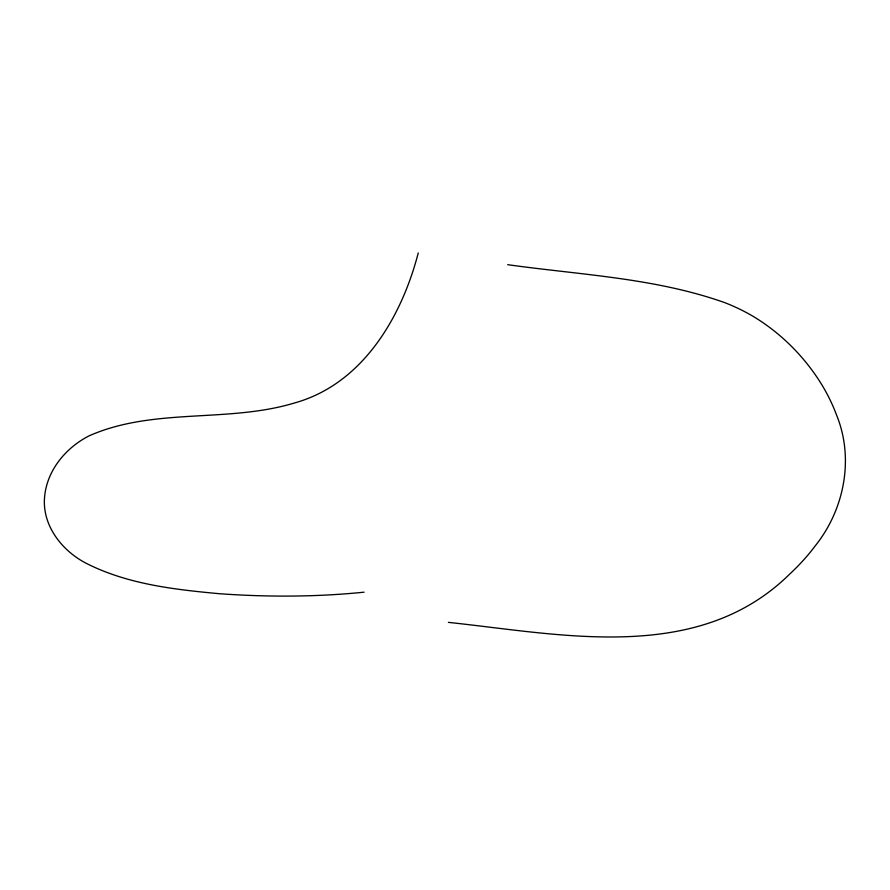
<?xml version="1.0" encoding="UTF-8"?>
<svg xmlns="http://www.w3.org/2000/svg" width="890" height="890" viewBox="0 0 890 890"><rect width="100%" height="100%" fill="white"/><g stroke="black" fill="none" stroke-linecap="round" stroke-linejoin="round"><path stroke-width="1.33" d="M418.255 252.938C401.613 317.207 362.541 384.046 294.601 402.947C227.707 423.217 153.926 407.253 89.156 435.811C66.027 447.592 47.148 470.02 44.633 496.464C41.73 524.978 61.588 550.432 85.829 563.103C127.048 584.152 173.995 589.536 219.474 593.719C267.612 597.157 316.061 597.045 364.088 592.184M507.678 264.675C580.347 274.899 655.263 277.903 724.961 302.711A162.303 110.071 4.8 0 1 755.933 318.064C782.277 334.518 804.627 357.168 821.058 383.501A305.481 207.159 4.8 0 1 836.455 414.796C854.389 458.428 844.365 509.481 815.251 545.848A329.778 223.646 4.8 0 1 789.664 574.117C697.894 664.474 562.38 634.47 448.404 622.366"/></g></svg>
